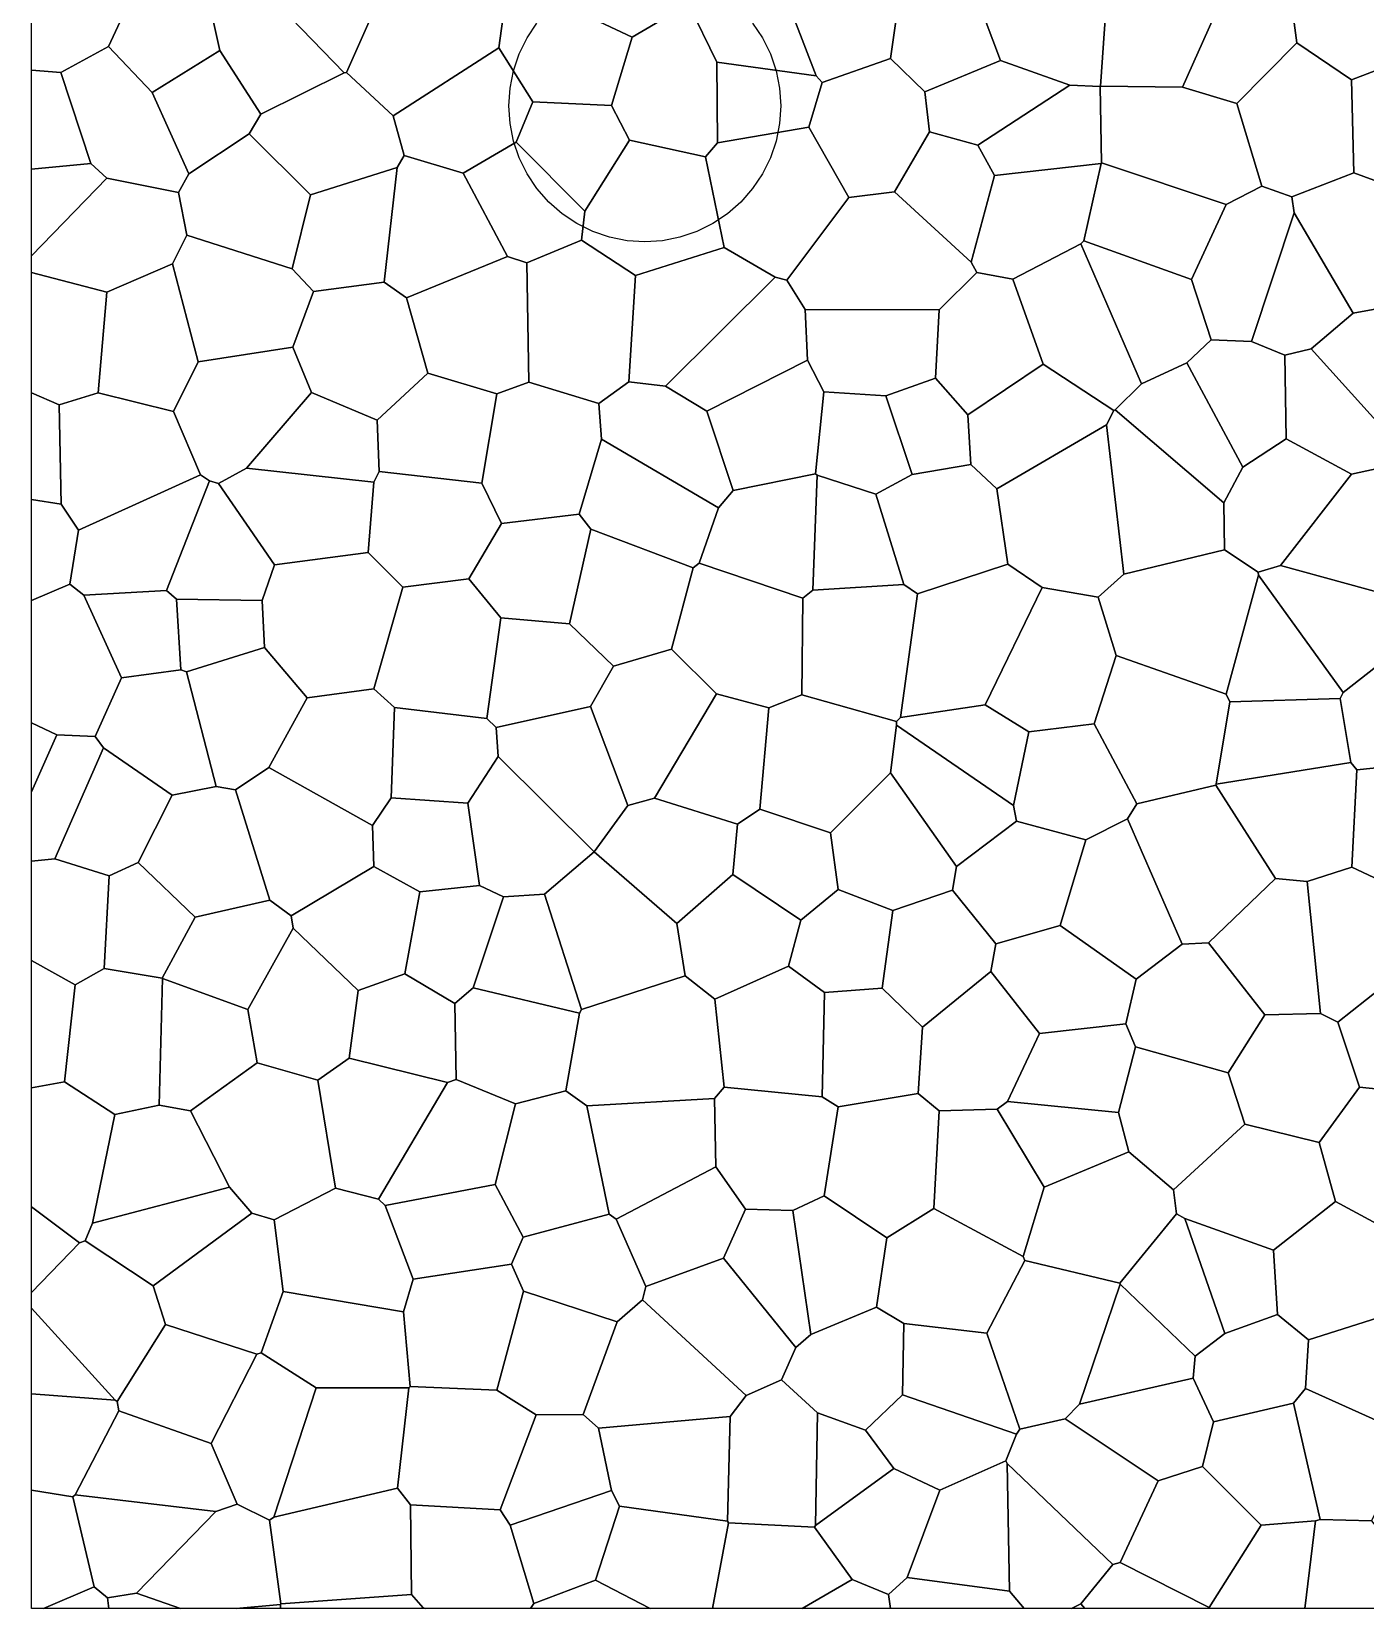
# Model space of a CAD drawing. Header units: metres. Extents: x -200 to 16600, y 0 to 16640.
# Drawn here: x 0 to 3896, y 0 to 4604 of the extents above; entities that cross this region are included whole.
import ezdxf

# ---------------------------------------------------------------- set-up
doc = ezdxf.new("R2010")
doc.units = ezdxf.units.M
for name, color, linetype in [('PIVOS', 30, 'CONTINUOUS'), ('USO_AGRICULTURA', 30, 'CONTINUOUS'), ('USO_CAMPESTRE', 51, 'CONTINUOUS'), ('USO_FLORESTAL', 3, 'CONTINUOUS'), ('USO_PASTAGEM', 42, 'CONTINUOUS'), ('USO_SAVANICA', 82, 'CONTINUOUS'), ('USO_SILVICULTURA', 200, 'CONTINUOUS')]:
    doc.layers.add(name, color=color, linetype=linetype)

msp = doc.modelspace()

# ---------------------------------------------------------------- linework, layer by layer
at = {"layer": 'PIVOS'}
msp.add_lwpolyline([(2106.08, 4628.52), (2134.93, 4585.35), (2157.9, 4538.78), (2174.59, 4489.61), (2184.72, 4438.68), (2188.12, 4386.86), (2184.72, 4335.05), (2174.59, 4284.12), (2157.9, 4234.95), (2134.93, 4188.38), (2106.08, 4145.21), (2071.85, 4106.17), (2032.81, 4071.93), (1989.63, 4043.08), (1943.06, 4020.11), (1893.89, 4003.42), (1842.96, 3993.29), (1791.15, 3989.9), (1739.33, 3993.29), (1688.41, 4003.42), (1639.24, 4020.11), (1592.66, 4043.08), (1549.49, 4071.93), (1510.45, 4106.17), (1476.21, 4145.21), (1447.36, 4188.38), (1424.4, 4234.95), (1407.71, 4284.12), (1397.58, 4335.05), (1394.18, 4386.86), (1397.58, 4438.68), (1407.71, 4489.61), (1424.4, 4538.78), (1447.36, 4585.35), (1476.21, 4628.52)], dxfattribs=at)
at = {"layer": 'USO_AGRICULTURA'}
for points in [[(1053.12, 4785.28), (919.7, 4483.93), (913.42, 4483.78), (631.88, 4774.03), (956.42, 4867.92)], [(1388.8, 4733.11), (1364.4, 4556.72), (1055.8, 4357.68), (919.7, 4483.93), (1053.12, 4785.28), (1302.57, 4838.98)], [(1662.08, 4867.94), (1919.1, 4683.62), (1754.68, 4587.06), (1451.37, 4730.25)], [(294.1, 4708.93), (224.57, 4559.98), (85.36, 4484.66), (0, 4491.5), (0, 4791.24), (243.28, 4784.61)], [(631.88, 4774.03), (913.42, 4483.78), (670.01, 4362.65), (550.24, 4548.83), (510.34, 4729.84), (583.64, 4789.23)], [(550.24, 4548.83), (352.69, 4425.79), (224.57, 4559.98), (294.1, 4708.93), (510.34, 4729.84)], [(1754.68, 4587.06), (1694.17, 4387.91), (1464.16, 4398.72), (1364.4, 4556.72), (1388.8, 4733.11), (1451.37, 4730.25)], [(2001.99, 4514.51), (2003.71, 4278.67), (1968.13, 4238.53), (1746.4, 4286.61), (1694.17, 4387.91), (1754.68, 4587.06), (1919.1, 4683.62), (1919.13, 4683.63)], [(459.09, 4188.18), (429.57, 4134.17), (219.5, 4175.39), (172.75, 4219.07), (85.36, 4484.66), (224.57, 4559.98), (352.69, 4425.79)], [(635.2, 4305.16), (459.09, 4188.18), (352.69, 4425.79), (550.24, 4548.83), (670.01, 4362.65)], [(1464.16, 4398.72), (1415.09, 4281.18), (1260.57, 4190.37), (1088.48, 4242.23), (1055.8, 4357.68), (1364.4, 4556.72)], [(0, 4491.5), (85.36, 4484.66), (172.75, 4219.07), (0, 4202.4)], [(1088.48, 4242.23), (1067.83, 4206.89), (814.54, 4127.12), (635.2, 4305.16), (670.01, 4362.65), (913.42, 4483.78), (919.7, 4483.93), (1055.8, 4357.68)], [(1746.4, 4286.61), (1616, 4079.34), (1415.09, 4281.18), (1464.16, 4398.72), (1694.17, 4387.91)], [(814.54, 4127.12), (761.6, 3911.21), (453.4, 4009.36), (429.57, 4134.17), (459.09, 4188.18), (635.2, 4305.16)], [(1968.13, 4238.53), (2022.7, 3973.68), (1763.69, 3891.66), (1605.8, 3995.01), (1616, 4079.34), (1746.4, 4286.61)], [(1260.57, 4190.37), (1390.49, 3947.46), (1095.3, 3826.3), (1030.05, 3872.32), (1067.83, 4206.89), (1088.48, 4242.23)], [(1616, 4079.34), (1605.8, 3995.01), (1446.57, 3928.93), (1390.49, 3947.46), (1260.57, 4190.37), (1415.09, 4281.18)], [(219.5, 4175.39), (0, 3949.54), (0, 4202.4), (172.75, 4219.07)], [(814.54, 4127.12), (1067.83, 4206.89), (1030.05, 3872.32), (823.8, 3845), (761.6, 3911.21)], [(453.4, 4009.36), (411.75, 3926), (219.7, 3842.82), (0, 3900), (0, 3949.54), (219.5, 4175.39), (429.57, 4134.17)], [(823.8, 3845), (763.23, 3682.15), (487.14, 3639.45), (411.75, 3926), (453.4, 4009.36), (761.6, 3911.21)], [(1763.69, 3891.66), (1744.45, 3581.52), (1657.25, 3517.81), (1452.41, 3580.67), (1446.57, 3928.93), (1605.8, 3995.01)], [(487.14, 3639.45), (414.31, 3494.88), (195.01, 3548.68), (219.7, 3842.82), (411.75, 3926)], [(1446.57, 3928.93), (1452.41, 3580.67), (1359.02, 3545.9), (1157.71, 3606.63), (1095.3, 3826.3), (1390.49, 3947.46)], [(0, 3900), (219.7, 3842.82), (195.01, 3548.68), (80.36, 3513.67), (0, 3549.02)], [(1095.3, 3826.3), (1157.71, 3606.63), (1009.94, 3469.12), (817.98, 3550.13), (763.23, 3682.15), (823.8, 3845), (1030.05, 3872.32)], [(817.98, 3550.13), (628.02, 3329.45), (546.1, 3284.19), (519.93, 3291.85), (493.03, 3309.25), (414.31, 3494.88), (487.14, 3639.45), (763.23, 3682.15)], [(1359.02, 3545.9), (1314.8, 3285.64), (1015.44, 3319.17), (1009.94, 3469.12), (1157.71, 3606.63)], [(414.31, 3494.88), (493.03, 3309.25), (137.67, 3147.96), (86.23, 3224.05), (80.36, 3513.67), (195.01, 3548.68)], [(1009.94, 3469.12), (1015.44, 3319.17), (1000.09, 3288.53), (628.02, 3329.45), (817.98, 3550.13)], [(1000.09, 3288.53), (983.28, 3083.35), (709.94, 3046.93), (546.1, 3284.19), (628.02, 3329.45)], [(1373.07, 3167.73), (1277.08, 3005.78), (1084.47, 2982), (983.28, 3083.35), (1000.09, 3288.53), (1015.44, 3319.17), (1314.8, 3285.64)], [(519.93, 3291.85), (393.83, 2972.49), (152.95, 2958.18), (111.64, 2990.57), (137.67, 3147.96), (493.03, 3309.25)], [(709.94, 3046.93), (674.08, 2943.16), (423.17, 2946.49), (393.83, 2972.49), (519.93, 3291.85), (546.1, 3284.19)], [(1932.53, 3038.45), (1868.69, 2800.87), (1699.34, 2751.13), (1571.6, 2875.15), (1633.47, 3151.47)], [(1084.47, 2982), (999.54, 2684.85), (805.15, 2658.18), (680.54, 2806.01), (674.08, 2943.16), (709.94, 3046.93), (983.28, 3083.35)], [(1371.12, 2891.92), (1329.74, 2597.82), (1059.88, 2630.04), (999.54, 2684.85), (1084.47, 2982), (1277.08, 3005.78)], [(423.17, 2946.49), (436.4, 2740.23), (263.23, 2717.45), (152.95, 2958.18), (393.83, 2972.49)], [(674.08, 2943.16), (680.54, 2806.01), (452.18, 2734.63), (436.4, 2740.23), (423.17, 2946.49)], [(1699.34, 2751.13), (1632.87, 2632.97), (1357.06, 2572.05), (1329.74, 2597.82), (1371.12, 2891.92), (1571.6, 2875.15)], [(805.15, 2658.18), (693.1, 2455.17), (595.56, 2390.3), (539.35, 2399.82), (452.18, 2734.63), (680.54, 2806.01)], [(1868.69, 2800.87), (2000.37, 2670.71), (1819.11, 2365.78), (1741.87, 2344.65), (1632.87, 2632.97), (1699.34, 2751.13)], [(452.18, 2734.63), (539.35, 2399.82), (410.66, 2374.25), (209.86, 2512.67), (186, 2545.68), (263.23, 2717.45), (436.4, 2740.23)], [(1059.88, 2630.04), (1050.41, 2366.21), (996.01, 2285.92), (693.1, 2455.17), (805.15, 2658.18), (999.54, 2684.85)], [(2153.47, 2629.3), (2126.66, 2333.52), (2062.13, 2290.27), (1819.11, 2365.78), (2000.37, 2670.71)], [(1357.06, 2572.05), (1362.49, 2487.79), (1273.89, 2351.05), (1050.41, 2366.21), (1059.88, 2630.04), (1329.74, 2597.82)], [(1741.87, 2344.65), (1643.38, 2209.27), (1362.49, 2487.79), (1357.06, 2572.05), (1632.87, 2632.97)], [(1643.38, 2209.27), (1643.26, 2208.72), (1497.94, 2085.34), (1378.84, 2078.06), (1308.13, 2110.57), (1273.89, 2351.05), (1362.49, 2487.79)], [(996.01, 2285.92), (999.65, 2166.49), (758.61, 2022.66), (696.48, 2068.17), (595.56, 2390.3), (693.1, 2455.17)], [(595.56, 2390.3), (696.48, 2068.17), (477.81, 2018.23), (311.51, 2178.16), (410.66, 2374.25), (539.35, 2399.82)], [(1050.41, 2366.21), (1273.89, 2351.05), (1308.13, 2110.57), (1134.26, 2092.13), (999.65, 2166.49), (996.01, 2285.92)], [(2062.13, 2290.27), (2048.28, 2143.3), (1884.72, 2000.08), (1643.26, 2208.72), (1643.38, 2209.27), (1741.87, 2344.65), (1819.11, 2365.78)], [(2333.62, 2264.13), (2355.86, 2098.82), (2246.42, 2009.36), (2048.28, 2143.3), (2062.13, 2290.27), (2126.66, 2333.52)], [(1884.72, 2000.08), (1909.3, 1847.2), (1606.14, 1748.67), (1497.94, 2085.34), (1643.26, 2208.72)], [(2246.42, 2009.36), (2210.88, 1875.37), (1995.45, 1778.87), (1909.3, 1847.2), (1884.72, 2000.08), (2048.28, 2143.3)], [(1606.14, 1748.67), (1600.13, 1737.69), (1290.1, 1811.58), (1378.84, 2078.06), (1497.94, 2085.34)], [(1995.45, 1778.87), (2022.97, 1522.09), (1994.43, 1488.59), (1621.38, 1467.32), (1560.62, 1511.01), (1600.13, 1737.69), (1606.14, 1748.67), (1909.3, 1847.2)], [(1600.13, 1737.69), (1560.62, 1511.01), (1413.67, 1473.06), (1239.92, 1543.9), (1236.33, 1765.86), (1290.1, 1811.58)], [(1214.78, 1535.37), (1013.32, 1194.67), (887.85, 1226.79), (836.02, 1541.97), (927.91, 1606.53)], [(1413.67, 1473.06), (1353.9, 1238.19), (1033.07, 1176.09), (1013.32, 1194.67), (1214.78, 1535.37), (1239.92, 1543.9)], [(4113.77, 1498.01), (4145.73, 1146.11), (4028.81, 1069.77), (3808.65, 1188.09), (3760.95, 1360.49), (3878.33, 1521.53)], [(1621.38, 1467.32), (1687.14, 1151.54), (1435.72, 1084.26), (1353.9, 1238.19), (1413.67, 1473.06), (1560.62, 1511.01)], [(1994.43, 1488.59), (1998.48, 1289.63), (1707.44, 1136.98), (1687.14, 1151.54), (1621.38, 1467.32)], [(2085.29, 1165.7), (2021.27, 1022.56), (1794.42, 940.14), (1707.44, 1136.98), (1998.48, 1289.63)], [(1435.72, 1084.26), (1402.08, 1005.33), (1115.05, 961.19), (1033.07, 1176.09), (1353.9, 1238.19)], [(1794.42, 940.14), (1784.26, 900.59), (1710.49, 837.24), (1436.81, 926.35), (1402.08, 1005.33), (1435.72, 1084.26), (1687.14, 1151.54), (1707.44, 1136.98)], [(2223.09, 1161.91), (2276.32, 799.72), (2232.62, 762.37), (2021.27, 1022.56), (2085.29, 1165.7)], [(3368.47, 1138.19), (3485.49, 802.37), (3398.5, 736.42), (3179.2, 946.87), (3178.46, 949.36), (3344.12, 1152.18)], [(3368.47, 1138.19), (3627.08, 1046.14), (3639.29, 857.96), (3485.49, 802.37)], [(1794.42, 940.14), (2021.27, 1022.56), (2232.62, 762.37), (2190.61, 667.79), (2087.37, 621.99), (1784.26, 900.59)], [(1115.05, 961.19), (1402.08, 1005.33), (1436.81, 926.35), (1358.62, 637.68), (1106.11, 648.43), (1086.34, 865.62)], [(1710.49, 837.24), (1611.08, 565.82), (1474.29, 565.05), (1358.62, 637.68), (1436.81, 926.35)], [(2087.37, 621.99), (2040.67, 560.76), (1656.11, 526.38), (1611.08, 565.82), (1710.49, 837.24), (1784.26, 900.59)], [(2547.87, 831.54), (2543.58, 623.33), (2435.73, 520.86), (2295.35, 571.19), (2190.61, 667.79), (2232.62, 762.37), (2276.32, 799.72), (2468.29, 879.85)], [(2886.32, 523.41), (2876.52, 508.88), (2543.58, 623.33), (2547.87, 831.54), (2789.82, 803.51)], [(2295.35, 571.19), (2289.36, 241.87), (2287.23, 237.65), (2035.8, 249.62), (2032.78, 254.73), (2040.67, 560.76), (2087.37, 621.99), (2190.61, 667.79)], [(2876.52, 508.88), (2845.11, 431.18), (2653.09, 345.38), (2517.98, 408.3), (2435.73, 520.86), (2543.58, 623.33)], [(2040.67, 560.76), (2032.78, 254.73), (1716.93, 298.48), (1694.29, 344.27), (1656.11, 526.38)], [(2435.73, 520.86), (2517.98, 408.3), (2289.36, 241.87), (2295.35, 571.19)], [(3290.45, 373.07), (3179.15, 134.08), (3158.55, 127.91), (2849.02, 422.96), (2845.11, 431.18), (2876.52, 508.88), (2886.32, 523.41), (3019.17, 553.15)], [(2849.02, 422.96), (2856.61, 50.03), (2557.07, 90.77), (2653.09, 345.38), (2845.11, 431.18)], [(2849.02, 422.96), (3158.55, 127.91), (3064.43, 13.41), (3037.82, 0), (2898.68, 0), (2856.61, 50.03)], [(2653.09, 345.38), (2557.07, 90.77), (2502.48, 40.67), (2396.99, 84.56), (2287.23, 237.65), (2289.36, 241.87), (2517.98, 408.3)], [(3290.45, 373.07), (3419.48, 414.19), (3590.88, 243.15), (3439.91, 2.75), (3179.15, 134.08)], [(1716.93, 298.48), (2032.78, 254.73), (2035.8, 249.62), (1989.05, 0), (1806.88, 0), (1647.49, 82.95)], [(2287.23, 237.65), (2396.99, 84.56), (2250.62, 0), (1989.05, 0), (2035.8, 249.62)], [(3750.33, 255.37), (3718.66, 0), (3440.53, 0), (3439.91, 2.75), (3590.88, 243.15)], [(3913.54, 255.77), (4037.44, 98.57), (3962.92, 0), (3718.66, 0), (3750.33, 255.37), (3763.69, 260.21)], [(3440.53, 0), (3076.1, 0), (3064.43, 13.41), (3158.55, 127.91), (3179.15, 134.08), (3439.91, 2.75)], [(35.23, 0), (182.91, 62.7), (222.01, 31.27), (225.37, 0)], [(1457.65, 0), (1467.22, 14.73), (1647.49, 82.95), (1806.88, 0)], [(2502.48, 40.67), (2508.29, 0), (2250.62, 0), (2396.99, 84.56)], [(2898.68, 0), (2508.29, 0), (2502.48, 40.67), (2557.07, 90.77), (2856.61, 50.03)], [(307.06, 44.81), (434.65, 0), (225.37, 0), (222.01, 31.27)], [(727.45, 0), (597.56, 0), (727.07, 11.18)], [(3037.82, 0), (3064.43, 13.41), (3076.1, 0)]]:
    msp.add_lwpolyline(points, close=True, dxfattribs=at)
at = {"layer": 'USO_CAMPESTRE'}
for points in [[(3695.74, 4571.41), (3855.52, 4462.78), (3861.81, 4191.56), (3680.52, 4121.58), (3592.79, 4152.08), (3520.57, 4393.57)], [(3520.57, 4393.57), (3592.79, 4152.08), (3489.1, 4098.76), (3125.45, 4220.7), (3121.22, 4443.58), (3121.94, 4444.47), (3362, 4441.71)], [(4082.67, 3894.43), (4058, 3817.28), (3860.44, 3782.03), (3687.89, 4075.07), (3680.52, 4121.58), (3861.81, 4191.56), (4098.26, 4104.5)], [(3687.89, 4075.07), (3562.77, 3699.01), (3445.01, 3703.79), (3387.53, 3880.01), (3489.1, 4098.76), (3592.79, 4152.08), (3680.52, 4121.58)], [(3387.53, 3880.01), (3445.01, 3703.79), (3373.85, 3636.67), (3242.15, 3575.44), (3064.58, 3983.9), (3073.11, 3993.12)], [(3659.99, 3659.53), (3664.59, 3414.63), (3537.3, 3332.48), (3373.85, 3636.67), (3445.01, 3703.79), (3562.77, 3699.01)], [(3737.73, 3677.22), (3999.92, 3386.35), (3958.22, 3333.83), (3854.67, 3311.72), (3664.59, 3414.63), (3659.99, 3659.53)], [(3161.19, 3497.25), (3139.49, 3456.01), (2818.8, 3269.3), (2743.49, 3340.21), (2734.6, 3484.69), (2955, 3633.09)], [(3537.3, 3332.48), (3481.9, 3228.24), (3165.21, 3499.01), (3242.15, 3575.44), (3373.85, 3636.67)], [(3481.9, 3228.24), (3484.06, 3090.31), (3189.72, 3019.75), (3139.49, 3456.01), (3161.19, 3497.25), (3165.21, 3499.01)], [(3139.49, 3456.01), (3189.72, 3019.75), (3115.54, 2952.96), (2951.72, 2980.46), (2851.59, 3049.35), (2818.8, 3269.3)], [(3537.3, 3332.48), (3664.59, 3414.63), (3854.67, 3311.72), (3647.9, 3044.69), (3582.73, 3025.71), (3484.06, 3090.31), (3481.9, 3228.24)], [(2818.8, 3269.3), (2851.59, 3049.35), (2587.4, 2962.48), (2547.78, 2989.85), (2466.19, 3253.34), (2572.1, 3310.76), (2743.49, 3340.21)], [(4050.46, 2989.33), (4030.96, 2939.78), (3647.9, 3044.69), (3854.67, 3311.72), (3958.22, 3333.83)], [(2049.39, 3264.14), (2290.09, 3312.53), (2294.25, 3308.61), (2281.43, 2972.57), (2253.06, 2949.34), (1949.87, 3052.17), (2006.35, 3213.51)], [(2466.19, 3253.34), (2547.78, 2989.85), (2281.43, 2972.57), (2294.25, 3308.61)], [(3583.21, 3016.57), (3489.17, 2669.1), (3167.39, 2782.35), (3115.54, 2952.96), (3189.72, 3019.75), (3484.06, 3090.31), (3582.73, 3025.71)], [(2253.06, 2949.34), (2249.84, 2667.76), (2153.47, 2629.3), (2000.37, 2670.71), (1868.69, 2800.87), (1932.53, 3038.45), (1949.87, 3052.17)], [(2951.72, 2980.46), (2785.07, 2638.49), (2538.06, 2601.25), (2587.4, 2962.48), (2851.59, 3049.35)], [(4030.96, 2939.78), (4049.77, 2845.41), (3830.81, 2673.93), (3583.21, 3016.57), (3582.73, 3025.71), (3647.9, 3044.69)], [(3583.21, 3016.57), (3830.81, 2673.93), (3821.95, 2656.99), (3500.23, 2646.67), (3489.17, 2669.1)], [(2587.4, 2962.48), (2538.06, 2601.25), (2525.99, 2589.16), (2249.84, 2667.76), (2253.06, 2949.34), (2281.43, 2972.57), (2547.78, 2989.85)], [(3167.39, 2782.35), (3103.13, 2582.96), (2912.63, 2558.95), (2785.07, 2638.49), (2951.72, 2980.46), (3115.54, 2952.96)], [(4161.41, 2734.67), (3966.42, 2458), (3870.22, 2448.82), (3853.65, 2470.27), (3821.95, 2656.99), (3830.81, 2673.93), (4049.77, 2845.41), (4143.39, 2776.45)], [(3167.39, 2782.35), (3489.17, 2669.1), (3500.23, 2646.67), (3460.33, 2406.72), (3458.63, 2403.94), (3228.47, 2349.5), (3103.13, 2582.96)], [(2526.67, 2578.49), (2509.01, 2440.07), (2333.62, 2264.13), (2126.66, 2333.52), (2153.47, 2629.3), (2249.84, 2667.76), (2525.99, 2589.16)], [(2912.63, 2558.95), (2867.61, 2343.99), (2526.67, 2578.49), (2525.99, 2589.16), (2538.06, 2601.25), (2785.07, 2638.49)], [(3821.95, 2656.99), (3853.65, 2470.27), (3460.33, 2406.72), (3500.23, 2646.67)], [(2867.61, 2343.99), (2876.86, 2298.08), (2701.61, 2166.39), (2509.01, 2440.07), (2526.67, 2578.49)], [(3228.47, 2349.5), (3201.37, 2305.18), (3079.08, 2243.67), (2876.86, 2298.08), (2867.61, 2343.99), (2912.63, 2558.95), (3103.13, 2582.96)], [(3870.22, 2448.82), (3855.67, 2163.92), (3725.38, 2122.59), (3633.49, 2131.02), (3458.63, 2403.94), (3460.33, 2406.72), (3853.65, 2470.27)], [(4122.15, 2422.63), (3953.16, 2118.26), (3855.67, 2163.92), (3870.22, 2448.82), (3966.42, 2458)], [(2701.61, 2166.39), (2689.51, 2096.74), (2515.35, 2037.61), (2355.86, 2098.82), (2333.62, 2264.13), (2509.01, 2440.07)], [(3458.63, 2403.94), (3633.49, 2131.02), (3437.51, 1943.04), (3360.2, 1939.49), (3201.37, 2305.18), (3228.47, 2349.5)], [(3079.08, 2243.67), (3004.55, 1993.57), (2816.67, 1940.83), (2689.51, 2096.74), (2701.61, 2166.39), (2876.86, 2298.08)], [(3725.38, 2122.59), (3764.11, 1736.95), (3602.31, 1732.75), (3437.51, 1943.04), (3633.49, 2131.02)], [(2515.35, 2037.61), (2484.5, 1811.35), (2315.95, 1797.97), (2210.88, 1875.37), (2246.42, 2009.36), (2355.86, 2098.82)], [(2816.67, 1940.83), (2801.51, 1859.36), (2602.4, 1697.29), (2484.5, 1811.35), (2515.35, 2037.61), (2689.51, 2096.74)], [(2816.67, 1940.83), (3004.55, 1993.57), (3226.29, 1837.2), (3195.95, 1706.97), (2943.92, 1678.18), (2801.51, 1859.36)], [(735.18, 925.17), (670.39, 746.07), (657.87, 742), (391.41, 828.68), (354.8, 941.57), (643.57, 1154.17), (708.44, 1134.67)], [(391.41, 828.68), (250.16, 604.46), (244.56, 608.08), (0, 876.3), (0, 922.72), (139.82, 1067.95), (156.35, 1073.64), (354.8, 941.57)], [(735.18, 925.17), (1086.34, 865.62), (1106.11, 648.43), (1101.87, 644.09), (831.35, 644.02), (670.39, 746.07)], [(0, 876.3), (244.56, 608.08), (0, 626.96)], [(391.41, 828.68), (657.87, 742), (524.56, 481.47), (254.88, 577.15), (250.16, 604.46)], [(670.39, 746.07), (831.35, 644.02), (708.13, 266.41), (695.2, 257.36), (600.79, 304.65), (524.56, 481.47), (657.87, 742)], [(1474.29, 565.05), (1368.55, 288.02), (1107.14, 302.92), (1068.97, 351.69), (1101.87, 644.09), (1106.11, 648.43), (1358.62, 637.68)], [(254.88, 577.15), (127.35, 331.59), (120.68, 325.57), (0, 345.36), (0, 626.96), (244.56, 608.08), (250.16, 604.46)], [(1101.87, 644.09), (1068.97, 351.69), (708.13, 266.41), (831.35, 644.02)], [(524.56, 481.47), (600.79, 304.65), (538.5, 283.5), (127.35, 331.59), (254.88, 577.15)], [(1107.14, 302.92), (1109.57, 41.15), (727.83, 13.06), (695.2, 257.36), (708.13, 266.41), (1068.97, 351.69)], [(727.83, 13.06), (727.07, 11.18), (597.56, 0), (434.65, 0), (307.06, 44.81), (538.5, 283.5), (600.79, 304.65), (695.2, 257.36)], [(1397.93, 243.35), (1467.22, 14.73), (1457.65, 0), (1149.41, 0), (1144.04, 2.16), (1109.57, 41.15), (1107.14, 302.92), (1368.55, 288.02)], [(1149.41, 0), (1142.64, 0), (1144.04, 2.16)]]:
    msp.add_lwpolyline(points, close=True, dxfattribs=at)
at = {"layer": 'USO_FLORESTAL'}
for points in [[(3143.2, 4751.76), (3499.16, 4749.4), (3362, 4441.71), (3121.94, 4444.47)], [(3695.74, 4571.41), (3520.57, 4393.57), (3362, 4441.71), (3499.16, 4749.4), (3536.92, 4761.23), (3681.29, 4680.99)], [(3242.15, 3575.44), (3165.21, 3499.01), (3161.19, 3497.25), (2955, 3633.09), (2865.94, 3880.74), (3064.58, 3983.9)], [(2865.94, 3880.74), (2955, 3633.09), (2734.6, 3484.69), (2640.21, 3591.65), (2651.26, 3791.62), (2760.45, 3900.89)], [(2734.6, 3484.69), (2743.49, 3340.21), (2572.1, 3310.76), (2494.91, 3540.63), (2640.21, 3591.65)], [(2494.91, 3540.63), (2572.1, 3310.76), (2466.19, 3253.34), (2294.25, 3308.61), (2290.09, 3312.53), (2313.88, 3552.24)], [(1664.85, 3414.01), (2006.35, 3213.51), (1949.87, 3052.17), (1932.53, 3038.45), (1633.47, 3151.47), (1599.23, 3194.66)], [(2315.95, 1797.97), (2308.93, 1493.31), (2022.97, 1522.09), (1995.45, 1778.87), (2210.88, 1875.37)], [(2602.4, 1697.29), (2589.44, 1503.26), (2355.83, 1464.66), (2308.93, 1493.31), (2315.95, 1797.97), (2484.5, 1811.35)], [(1656.11, 526.38), (1694.29, 344.27), (1397.93, 243.35), (1368.55, 288.02), (1474.29, 565.05), (1611.08, 565.82)], [(1716.93, 298.48), (1647.49, 82.95), (1467.22, 14.73), (1397.93, 243.35), (1694.29, 344.27)]]:
    msp.add_lwpolyline(points, close=True, dxfattribs=at)
at = {"layer": 'USO_PASTAGEM'}
for points in [[(0, 3549.02), (80.36, 3513.67), (86.23, 3224.05), (0, 3237.46)], [(137.67, 3147.96), (111.64, 2990.57), (0, 2943.17), (0, 3237.46), (86.23, 3224.05)], [(152.95, 2958.18), (263.23, 2717.45), (186, 2545.68), (73.66, 2551.08), (0, 2585.35), (0, 2943.17), (111.64, 2990.57)], [(0, 2585.35), (73.66, 2551.08), (0, 2383.98)], [(209.86, 2512.67), (67.7, 2188.9), (0, 2181.81), (0, 2383.98), (73.66, 2551.08), (186, 2545.68)], [(410.66, 2374.25), (311.51, 2178.16), (227.2, 2138.63), (67.7, 2188.9), (209.86, 2512.67)], [(227.2, 2138.63), (211.94, 1868.5), (127.06, 1820.63), (0, 1891.38), (0, 2181.81), (67.7, 2188.9)], [(477.81, 2018.23), (381.65, 1840.65), (211.94, 1868.5), (227.2, 2138.63), (311.51, 2178.16)]]:
    msp.add_lwpolyline(points, close=True, dxfattribs=at)
at = {"layer": 'USO_SAVANICA'}
for points in [[(3143.2, 4751.76), (3121.94, 4444.47), (3121.22, 4443.58), (3032.93, 4447.3), (2829.72, 4518.93), (2740.53, 4757.85), (2802.15, 4861.34), (3096.99, 4858.9)], [(2166.77, 4798.5), (2292.02, 4474.38), (2001.99, 4514.51), (1919.13, 4683.63), (1958.15, 4730.19)], [(2527.85, 4661.76), (2508.75, 4524.92), (2309.52, 4455.61), (2292.02, 4474.38), (2166.77, 4798.5), (2167.26, 4798.99), (2426.11, 4784.38)], [(2527.85, 4661.76), (2740.53, 4757.85), (2829.72, 4518.93), (2608.62, 4428.12), (2508.75, 4524.92)], [(4073.37, 4567.86), (4056.01, 4540.11), (3855.52, 4462.78), (3695.74, 4571.41), (3681.29, 4680.99), (3749.73, 4743.01), (4054, 4714.03)], [(2309.52, 4455.61), (2270.12, 4324.79), (2003.71, 4278.67), (2001.99, 4514.51), (2292.02, 4474.38)], [(2622.98, 4311.55), (2520.59, 4136.06), (2387.39, 4119.6), (2270.12, 4324.79), (2309.52, 4455.61), (2508.75, 4524.92), (2608.62, 4428.12)], [(2622.98, 4311.55), (2608.62, 4428.12), (2829.72, 4518.93), (3032.93, 4447.3), (2763.86, 4272.32)], [(4056.01, 4540.11), (4192.49, 4186.21), (4162.65, 4150.5), (4098.26, 4104.5), (3861.81, 4191.56), (3855.52, 4462.78)], [(3125.45, 4220.7), (3124.42, 4218.58), (2812.24, 4184.05), (2763.86, 4272.32), (3032.93, 4447.3), (3121.22, 4443.58)], [(2387.39, 4119.6), (2206.26, 3877.6), (2171.72, 3886.49), (2022.7, 3973.68), (1968.13, 4238.53), (2003.71, 4278.67), (2270.12, 4324.79)], [(2622.98, 4311.55), (2763.86, 4272.32), (2812.24, 4184.05), (2744.46, 3930.25), (2520.59, 4136.06)], [(3073.11, 3993.12), (3064.58, 3983.9), (2865.94, 3880.74), (2760.45, 3900.89), (2744.46, 3930.25), (2812.24, 4184.05), (3124.42, 4218.58)], [(3489.1, 4098.76), (3387.53, 3880.01), (3073.11, 3993.12), (3124.42, 4218.58), (3125.45, 4220.7)], [(2760.45, 3900.89), (2651.26, 3791.62), (2259.13, 3792.18), (2206.26, 3877.6), (2387.39, 4119.6), (2520.59, 4136.06), (2744.46, 3930.25)], [(3687.89, 4075.07), (3860.44, 3782.03), (3737.73, 3677.22), (3659.99, 3659.53), (3562.77, 3699.01)], [(2022.7, 3973.68), (2171.72, 3886.49), (1852.07, 3568.39), (1744.45, 3581.52), (1763.69, 3891.66)], [(2259.13, 3792.18), (2266.04, 3644.7), (1972.22, 3495.32), (1852.07, 3568.39), (2171.72, 3886.49), (2206.26, 3877.6)], [(2651.26, 3791.62), (2640.21, 3591.65), (2494.91, 3540.63), (2313.88, 3552.24), (2266.04, 3644.7), (2259.13, 3792.18)], [(4058, 3817.28), (4113.97, 3718.35), (4026.4, 3400.65), (3999.92, 3386.35), (3737.73, 3677.22), (3860.44, 3782.03)], [(2313.88, 3552.24), (2290.09, 3312.53), (2049.39, 3264.14), (1972.22, 3495.32), (2266.04, 3644.7)], [(1664.85, 3414.01), (1599.23, 3194.66), (1373.07, 3167.73), (1314.8, 3285.64), (1359.02, 3545.9), (1452.41, 3580.67), (1657.25, 3517.81)], [(1972.22, 3495.32), (2049.39, 3264.14), (2006.35, 3213.51), (1664.85, 3414.01), (1657.25, 3517.81), (1744.45, 3581.52), (1852.07, 3568.39)], [(1599.23, 3194.66), (1633.47, 3151.47), (1571.6, 2875.15), (1371.12, 2891.92), (1277.08, 3005.78), (1373.07, 3167.73)], [(3201.37, 2305.18), (3360.2, 1939.49), (3226.29, 1837.2), (3004.55, 1993.57), (3079.08, 2243.67)], [(1134.26, 2092.13), (1090.28, 1852.65), (954.14, 1803.88), (764.04, 1985.82), (758.61, 2022.66), (999.65, 2166.49)], [(3956.98, 2115.64), (3982.37, 1844.14), (3815.54, 1712.1), (3764.11, 1736.95), (3725.38, 2122.59), (3855.67, 2163.92), (3953.16, 2118.26)], [(1378.84, 2078.06), (1290.1, 1811.58), (1236.33, 1765.86), (1090.28, 1852.65), (1134.26, 2092.13), (1308.13, 2110.57)], [(764.04, 1985.82), (632.03, 1748.55), (382.93, 1838.95), (381.65, 1840.65), (477.81, 2018.23), (696.48, 2068.17), (758.61, 2022.66)], [(764.04, 1985.82), (954.14, 1803.88), (927.91, 1606.53), (836.02, 1541.97), (659.41, 1592.82), (632.03, 1748.55)], [(3437.51, 1943.04), (3602.31, 1732.75), (3495.33, 1563.92), (3224.1, 1640), (3195.95, 1706.97), (3226.29, 1837.2), (3360.2, 1939.49)], [(0, 1891.38), (127.06, 1820.63), (96.26, 1537.9), (0, 1520.08)], [(382.93, 1838.95), (373.25, 1469.89), (243.59, 1442.3), (96.26, 1537.9), (127.06, 1820.63), (211.94, 1868.5), (381.65, 1840.65)], [(1236.33, 1765.86), (1239.92, 1543.9), (1214.78, 1535.37), (927.91, 1606.53), (954.14, 1803.88), (1090.28, 1852.65)], [(2943.92, 1678.18), (2850.78, 1480.57), (2819.93, 1457.35), (2651.07, 1453.16), (2589.44, 1503.26), (2602.4, 1697.29), (2801.51, 1859.36)], [(4124.66, 1794.86), (4132.69, 1512.32), (4113.77, 1498.01), (3878.33, 1521.53), (3815.54, 1712.1), (3982.37, 1844.14)], [(632.03, 1748.55), (659.41, 1592.82), (464.15, 1452.99), (373.25, 1469.89), (382.93, 1838.95)], [(3195.95, 1706.97), (3224.1, 1640), (3174.68, 1448.3), (2850.78, 1480.57), (2943.92, 1678.18)], [(3815.54, 1712.1), (3878.33, 1521.53), (3760.95, 1360.49), (3543.54, 1413.8), (3495.33, 1563.92), (3602.31, 1732.75), (3764.11, 1736.95)], [(3495.33, 1563.92), (3543.54, 1413.8), (3335.65, 1222.51), (3205.15, 1332.76), (3174.68, 1448.3), (3224.1, 1640)], [(836.02, 1541.97), (887.85, 1226.79), (708.44, 1134.67), (643.57, 1154.17), (578.68, 1229.97), (464.15, 1452.99), (659.41, 1592.82)], [(243.59, 1442.3), (177.78, 1124.56), (156.35, 1073.64), (139.82, 1067.95), (0, 1172.95), (0, 1520.08), (96.26, 1537.9)], [(2355.83, 1464.66), (2314.99, 1204.63), (2223.09, 1161.91), (2085.29, 1165.7), (1998.48, 1289.63), (1994.43, 1488.59), (2022.97, 1522.09), (2308.93, 1493.31)], [(2589.44, 1503.26), (2651.07, 1453.16), (2635.09, 1167.61), (2497.86, 1081.77), (2314.99, 1204.63), (2355.83, 1464.66)], [(3174.68, 1448.3), (3205.15, 1332.76), (2957.61, 1229.67), (2819.93, 1457.35), (2850.78, 1480.57)], [(464.15, 1452.99), (578.68, 1229.97), (177.78, 1124.56), (243.59, 1442.3), (373.25, 1469.89)], [(2957.61, 1229.67), (2896.08, 1027.89), (2635.09, 1167.61), (2651.07, 1453.16), (2819.93, 1457.35)], [(3760.95, 1360.49), (3808.65, 1188.09), (3627.08, 1046.14), (3368.47, 1138.19), (3344.12, 1152.18), (3335.65, 1222.51), (3543.54, 1413.8)], [(2957.61, 1229.67), (3205.15, 1332.76), (3335.65, 1222.51), (3344.12, 1152.18), (3178.46, 949.36), (2901.15, 1015.71), (2896.08, 1027.89)], [(177.78, 1124.56), (578.68, 1229.97), (643.57, 1154.17), (354.8, 941.57), (156.35, 1073.64)], [(1033.07, 1176.09), (1115.05, 961.19), (1086.34, 865.62), (735.18, 925.17), (708.44, 1134.67), (887.85, 1226.79), (1013.32, 1194.67)], [(2497.86, 1081.77), (2468.29, 879.85), (2276.32, 799.72), (2223.09, 1161.91), (2314.99, 1204.63)], [(0, 1172.95), (139.82, 1067.95), (0, 922.72)], [(2901.15, 1015.71), (2789.82, 803.51), (2547.87, 831.54), (2468.29, 879.85), (2497.86, 1081.77), (2635.09, 1167.61), (2896.08, 1027.89)], [(4028.81, 1069.77), (4014.65, 875.08), (3729.91, 784.15), (3639.29, 857.96), (3627.08, 1046.14), (3808.65, 1188.09)], [(3179.2, 946.87), (3061.2, 596.76), (3019.17, 553.15), (2886.32, 523.41), (2789.82, 803.51), (2901.15, 1015.71), (3178.46, 949.36)], [(3179.2, 946.87), (3398.5, 736.42), (3393.02, 672.72), (3061.2, 596.76)], [(4075.5, 784.04), (4122.38, 579.95), (4031.9, 502.34), (3720.58, 642.03), (3729.91, 784.15), (4014.65, 875.08)], [(3729.91, 784.15), (3720.58, 642.03), (3685.48, 599.29), (3451.77, 544.79), (3393.02, 672.72), (3398.5, 736.42), (3485.49, 802.37), (3639.29, 857.96)], [(3451.77, 544.79), (3419.48, 414.19), (3290.45, 373.07), (3019.17, 553.15), (3061.2, 596.76), (3393.02, 672.72)], [(3685.48, 599.29), (3763.69, 260.21), (3750.33, 255.37), (3590.88, 243.15), (3419.48, 414.19), (3451.77, 544.79)], [(4031.9, 502.34), (3913.54, 255.77), (3763.69, 260.21), (3685.48, 599.29), (3720.58, 642.03)], [(0, 0), (0, 345.36), (120.68, 325.57), (182.91, 62.7), (35.23, 0)]]:
    msp.add_lwpolyline(points, close=True, dxfattribs=at)
at = {"layer": 'USO_SILVICULTURA'}
for points in [[(127.35, 331.59), (538.5, 283.5), (307.06, 44.81), (222.01, 31.27), (182.91, 62.7), (120.68, 325.57)], [(727.83, 13.06), (1109.57, 41.15), (1144.04, 2.16), (1142.64, 0), (727.45, 0), (727.07, 11.18)]]:
    msp.add_lwpolyline(points, close=True, dxfattribs=at)

doc.saveas('drawing.dxf')
